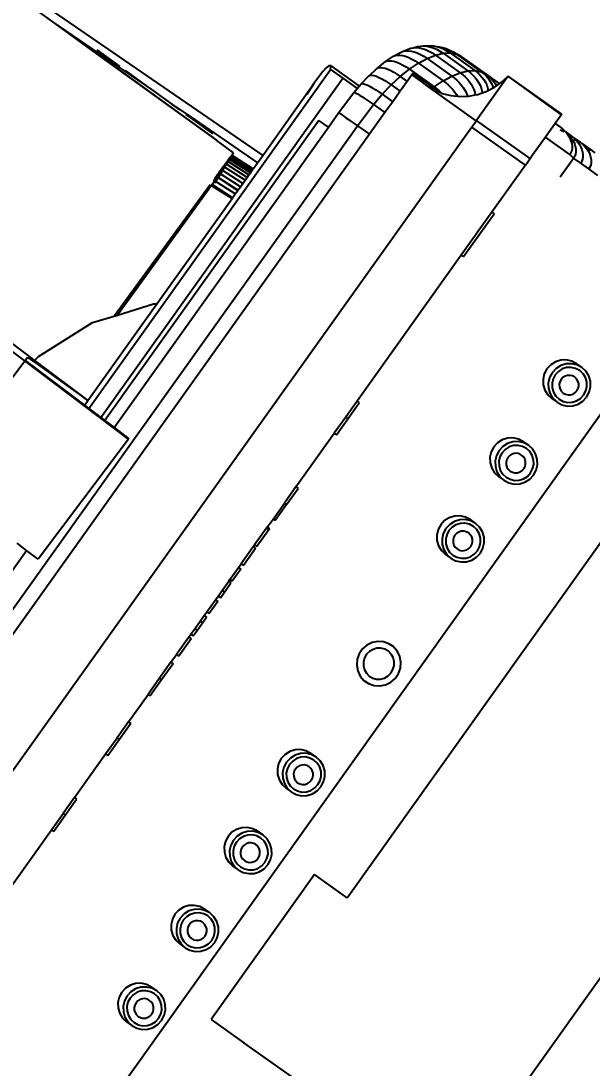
# Model space of a CAD drawing. Header units: metres. Extents: x 141303 to 146299, y 125960 to 127091.
# Drawn here: x 146021.666 to 146022.044, y 126150.407 to 126151.099 of the extents above; entities that cross this region are included whole.
import ezdxf

# ---------------------------------------------------------------- set-up
doc = ezdxf.new("R2010")
doc.units = ezdxf.units.M
doc.header["$MEASUREMENT"] = 0
for name, color, linetype in [('DIMENSION', 50, 'Continuous'), ('Edges', 7, 'Continuous'), ('FURNITURE', 6, 'Continuous')]:
    doc.layers.add(name, color=color, linetype=linetype)
doc.styles.get("Standard").update_dxf_attribs({"font": 'arial.ttf'})
doc.dimstyles.get("Standard").update_dxf_attribs({"dimtxt": 0.18, "dimasz": 0.18, "dimexe": 0.18, "dimexo": 0.0625, "dimgap": 0.09, "dimtad": 0, "dimtih": 1, "dimtoh": 1, "dimdec": 4, "dimzin": 0, "dimdsep": 46, "dimtxsty": 'Standard', "dimcen": 0.09, "dimadec": 0, "dimazin": 0, "dimtfac": 1, "dimtdec": 4, "dimtofl": 0, "dimtmove": 0, "dimatfit": 3, "dimfxl": 1, "dimtolj": 1, "dimtzin": 0, "dimarcsym": 0})

# ---------------------------------------------------------------- blocks, each defined once
blk = doc.blocks.new('ultrasound machine pl')
at = {"layer": 'Edges'}
for p, q in [((170.303, 126.345), (170.212, 112.258)), ((170.303, 126.345), (170.721, 102.815)), ((170.212, 112.258), (170.2, 110.365)), ((170.212, 112.258), (170.304, 107.706)), ((170.2, 110.365), (170.162, 104.565)), ((170.178, 104.565), (170.215, 110.365)), ((170.2, 110.365), (170.215, 110.365)), ((170.321, 110.273), (170.314, 109.188)), ((170.312, 108.945), (170.306, 107.966)), ((170.304, 107.706), (170.298, 106.755)), ((159.386, 106.527), (159.355, 105.345)), ((170.296, 106.383), (170.298, 106.755)), ((170.298, 106.755), (170.329, 105.688)), ((159.123, 105.643), (159.141, 106.403)), ((153.425, 105.794), (159.123, 105.643)), ((170.286, 104.827), (170.294, 106.077)), ((158.992, 100.707), (159.123, 105.643)), ((159.146, 105.643), (159.071, 102.815)), ((159.123, 105.643), (159.146, 105.643)), ((159.146, 105.643), (159.288, 105.643)), ((159.288, 105.643), (159.294, 105.594)), ((159.355, 105.345), (159.288, 102.815)), ((159.294, 105.594), (159.299, 105.499)), ((159.299, 105.499), (159.302, 105.361)), ((159.302, 105.361), (159.304, 105.179)), ((159.355, 105.345), (159.566, 105.317)), ((159.566, 105.317), (161.801, 104.391)), ((170.329, 105.688), (170.38, 102.815)), ((159.304, 105.179), (159.304, 104.954)), ((159.304, 104.954), (159.304, 104.687)), ((159.304, 104.687), (159.302, 104.379)), ((170.157, 103.779), (170.162, 104.565)), ((170.162, 104.565), (170.178, 104.565)), ((159.302, 104.379), (159.299, 104.033)), ((161.801, 104.391), (162.582, 103.792)), ((159.299, 104.033), (159.294, 103.648)), ((168.652, 103.801), (162.496, 103.858)), ((162.582, 103.792), (163.721, 102.918)), ((168.655, 103.736), (162.582, 103.792)), ((168.705, 103.735), (168.655, 103.736)), ((168.655, 103.736), (168.656, 103.72)), ((168.705, 103.735), (168.704, 103.756)), ((168.767, 103.735), (168.705, 103.735)), ((168.705, 103.72), (168.705, 103.735)), ((168.874, 103.767), (168.767, 103.735)), ((168.874, 103.767), (168.877, 103.768)), ((168.915, 103.78), (168.877, 103.768)), ((168.877, 103.768), (169.048, 103.779)), ((168.921, 102.815), (168.877, 103.768)), ((168.915, 103.78), (168.917, 103.781)), ((168.947, 103.79), (168.917, 103.781)), ((168.917, 103.781), (169.048, 103.779)), ((169.071, 103.789), (168.947, 103.79)), ((169.048, 103.779), (169.071, 103.789)), ((169.048, 103.779), (169.124, 103.788)), ((169.051, 103.714), (169.048, 103.779)), ((169.124, 103.788), (169.071, 103.789)), ((169.124, 103.788), (169.213, 103.787)), ((169.162, 103.713), (169.192, 103.725)), ((169.162, 103.713), (169.327, 103.724)), ((169.257, 102.815), (169.213, 103.787)), ((169.369, 103.786), (169.213, 103.787)), ((169.327, 103.724), (169.483, 103.734)), ((169.414, 102.815), (169.369, 103.786)), ((169.515, 103.785), (169.369, 103.786)), ((169.483, 103.734), (169.628, 103.744)), ((169.559, 102.815), (169.515, 103.785)), ((169.515, 103.785), (169.647, 103.783)), ((169.628, 103.744), (169.759, 103.752)), ((169.691, 102.815), (169.647, 103.783)), ((169.647, 103.783), (169.762, 103.782)), ((169.759, 103.752), (169.875, 103.76)), ((169.807, 102.815), (169.762, 103.782)), ((169.86, 103.781), (169.762, 103.782)), ((169.905, 102.815), (169.86, 103.781)), ((169.939, 103.781), (169.86, 103.781)), ((169.875, 103.76), (169.972, 103.766)), ((169.984, 102.815), (169.939, 103.781)), ((169.939, 103.781), (169.997, 103.78)), ((169.972, 103.766), (170.051, 103.772)), ((170.041, 102.815), (169.997, 103.78)), ((170.032, 103.78), (169.997, 103.78)), ((170.047, 103.78), (170.032, 103.78)), ((170.077, 102.815), (170.032, 103.78)), ((170.047, 103.78), (170.091, 102.815)), ((170.047, 103.78), (170.157, 103.779)), ((170.051, 103.772), (170.108, 103.775)), ((170.108, 103.775), (170.143, 103.779)), ((159.294, 103.648), (159.289, 103.228)), ((168.656, 103.72), (168.705, 103.72)), ((168.656, 103.72), (168.656, 103.717)), ((168.656, 103.717), (168.705, 103.716)), ((168.656, 103.717), (168.713, 102.815)), ((168.705, 103.716), (168.705, 103.72)), ((168.747, 102.815), (168.705, 103.716)), ((168.818, 103.69), (168.991, 103.702)), ((168.991, 103.702), (169.162, 103.713)), ((169.051, 103.714), (169.059, 103.714)), ((169.092, 102.815), (169.051, 103.714)), ((169.051, 103.714), (169.082, 102.815)), ((169.059, 103.714), (169.162, 103.713)), ((159.289, 103.228), (159.283, 102.815)), ((159.065, 102.611), (159.05, 102.047)), ((159.071, 102.815), (159.065, 102.611)), ((159.065, 102.611), (174.863, 102.611)), ((159.071, 102.815), (159.283, 102.815)), ((159.283, 102.815), (159.282, 102.802)), ((159.283, 102.815), (159.288, 102.815)), ((159.288, 102.815), (159.288, 102.802)), ((159.288, 102.815), (163.8, 102.815)), ((163.721, 102.918), (163.8, 102.815)), ((163.8, 102.815), (163.81, 102.802)), ((163.8, 102.815), (168.713, 102.815)), ((168.713, 102.815), (168.714, 102.802)), ((168.713, 102.815), (168.747, 102.815)), ((168.748, 102.802), (168.747, 102.815)), ((168.747, 102.815), (168.921, 102.815)), ((168.922, 102.802), (168.921, 102.815)), ((168.921, 102.815), (169.082, 102.815)), ((169.082, 102.815), (169.082, 102.802)), ((169.082, 102.815), (169.092, 102.815)), ((169.093, 102.802), (169.092, 102.815)), ((169.092, 102.815), (169.257, 102.815)), ((169.258, 102.802), (169.257, 102.815)), ((169.257, 102.815), (169.414, 102.815)), ((169.415, 102.802), (169.414, 102.815)), ((169.414, 102.815), (169.559, 102.815)), ((169.56, 102.802), (169.559, 102.815)), ((169.559, 102.815), (169.691, 102.815)), ((169.692, 102.802), (169.691, 102.815)), ((169.691, 102.815), (169.807, 102.815)), ((169.808, 102.802), (169.807, 102.815)), ((169.807, 102.815), (169.905, 102.815)), ((169.906, 102.802), (169.905, 102.815)), ((169.905, 102.815), (169.984, 102.815)), ((169.984, 102.802), (169.984, 102.815)), ((169.984, 102.815), (170.041, 102.815)), ((170.042, 102.802), (170.041, 102.815)), ((170.041, 102.815), (170.077, 102.815)), ((170.077, 102.802), (170.077, 102.815)), ((170.077, 102.815), (170.091, 102.815)), ((170.091, 102.815), (170.091, 102.802)), ((170.091, 102.815), (170.38, 102.815)), ((170.38, 102.815), (170.38, 102.802)), ((170.38, 102.815), (170.721, 102.815)), ((170.722, 102.802), (170.721, 102.815)), ((170.721, 102.815), (174.064, 102.815)), ((173.695, 102.807), (173.57, 102.802)), ((174.064, 102.815), (173.695, 102.807)), ((174.379, 102.814), (174.064, 102.815)), ((174.634, 102.802), (174.379, 102.814)), ((174.823, 102.781), (174.634, 102.802)), ((174.942, 102.75), (174.823, 102.781)), ((174.863, 102.611), (174.962, 102.664)), ((174.863, 102.611), (174.863, 102.047)), ((174.989, 102.711), (174.942, 102.75)), ((174.962, 102.664), (174.989, 102.711)), ((174.989, 102.711), (174.989, 101.363)), ((153.309, 101.411), (153.321, 101.858)), ((159.045, 101.858), (159.034, 101.411)), ((159.05, 102.047), (159.045, 101.858)), ((173.034, 101.858), (159.045, 101.858)), ((159.05, 102.047), (174.863, 102.047)), ((173.034, 101.411), (173.034, 101.858)), ((174.863, 102.047), (174.863, 101.374)), ((141.221, 101.411), (153.309, 101.411)), ((153.295, 100.858), (153.309, 101.411)), ((159.034, 101.411), (159.015, 100.707)), ((159.034, 101.411), (173.034, 101.411)), ((173.034, 101.404), (173.034, 101.411)), ((173.034, 101.411), (173.706, 101.411)), ((173.705, 101.404), (173.706, 101.411)), ((173.706, 101.411), (173.708, 101.404)), ((173.706, 101.411), (174.662, 101.391)), ((173.708, 101.404), (173.711, 101.376)), ((173.711, 101.376), (173.713, 101.329)), ((174.662, 101.391), (174.674, 101.384)), ((174.662, 101.391), (174.863, 101.374)), ((174.674, 101.384), (174.685, 101.356)), ((174.685, 101.356), (174.695, 101.308)), ((174.863, 101.374), (174.989, 101.363)), ((174.989, 101.363), (175.092, 101.354)), ((175.092, 101.354), (175.117, 101.346)), ((175.092, 101.354), (175.506, 101.293)), ((175.117, 101.346), (175.14, 101.317)), ((173.713, 101.329), (173.714, 101.262)), ((173.714, 101.262), (173.716, 101.178)), ((173.716, 101.178), (173.717, 101.077)), ((173.717, 101.077), (173.718, 100.961)), ((173.718, 100.961), (173.719, 100.832)), ((174.695, 101.308), (174.704, 101.242)), ((174.704, 101.242), (174.712, 101.157)), ((174.712, 101.157), (174.719, 101.056)), ((174.719, 101.056), (174.725, 100.94)), ((175.14, 101.317), (175.162, 101.268)), ((175.162, 101.268), (175.182, 101.201)), ((175.182, 101.201), (175.199, 101.115)), ((175.199, 101.115), (175.214, 101.013)), ((175.214, 101.013), (175.226, 100.897)), ((175.506, 101.293), (175.543, 101.283)), ((175.543, 101.283), (175.578, 101.253)), ((175.543, 101.283), (175.893, 101.209)), ((175.578, 101.253), (175.611, 101.203)), ((175.611, 101.203), (175.64, 101.134)), ((175.64, 101.134), (175.666, 101.047)), ((175.666, 101.047), (175.687, 100.944)), ((175.687, 100.944), (175.704, 100.827)), ((175.893, 101.209), (175.899, 101.21)), ((175.899, 101.21), (175.947, 101.197)), ((175.947, 101.197), (175.993, 101.165)), ((175.947, 101.197), (176.322, 101.089)), ((175.993, 101.165), (176.035, 101.112)), ((176.035, 101.112), (176.073, 101.041)), ((176.073, 101.041), (176.107, 100.953)), ((176.107, 100.953), (176.135, 100.849)), ((176.322, 101.089), (176.377, 101.054)), ((176.322, 101.089), (176.661, 100.961)), ((176.377, 101.054), (176.429, 100.999)), ((176.429, 100.999), (176.475, 100.926)), ((176.661, 100.961), (176.725, 100.922)), ((176.661, 100.961), (176.958, 100.815)), ((138.876, 100.545), (173.72, 100.545)), ((158.992, 100.707), (153.295, 100.858)), ((158.992, 100.707), (159.015, 100.707)), ((173.719, 100.832), (173.72, 100.693)), ((173.72, 100.693), (173.72, 100.545)), ((173.72, 100.545), (173.72, 99.986)), ((173.72, 100.545), (174.732, 100.524)), ((174.725, 100.94), (174.729, 100.811)), ((174.729, 100.811), (174.731, 100.672)), ((174.731, 100.672), (174.732, 100.524)), ((175.226, 100.897), (175.234, 100.768)), ((175.234, 100.768), (175.239, 100.628)), ((175.239, 100.628), (175.241, 100.48)), ((175.704, 100.827), (175.717, 100.697)), ((175.717, 100.697), (175.724, 100.557)), ((175.724, 100.557), (175.727, 100.409)), ((176.135, 100.849), (176.158, 100.73)), ((176.158, 100.73), (176.174, 100.6)), ((176.174, 100.6), (176.184, 100.459)), ((176.475, 100.926), (176.516, 100.835)), ((176.516, 100.835), (176.551, 100.729)), ((176.551, 100.729), (176.578, 100.609)), ((176.578, 100.609), (176.598, 100.478)), ((176.725, 100.922), (176.785, 100.864)), ((176.785, 100.864), (176.839, 100.788)), ((176.839, 100.788), (176.886, 100.695)), ((176.886, 100.695), (176.926, 100.587)), ((176.926, 100.587), (176.958, 100.465)), ((176.958, 100.815), (177.03, 100.772)), ((177.03, 100.772), (177.097, 100.711)), ((177.03, 100.772), (177.287, 100.606)), ((177.097, 100.711), (177.158, 100.631)), ((177.158, 100.631), (177.211, 100.535)), ((177.287, 100.606), (177.36, 100.541)), ((174.732, 100.524), (174.732, 99.986)), ((174.732, 100.524), (175.241, 100.48)), ((175.241, 100.48), (175.241, 99.986)), ((175.241, 100.48), (175.727, 100.409)), ((175.727, 100.409), (175.727, 99.986)), ((175.727, 100.409), (176.187, 100.311)), ((176.184, 100.459), (176.187, 100.311)), ((176.187, 100.311), (176.187, 99.986)), ((176.187, 100.311), (176.614, 100.188)), ((176.598, 100.478), (176.61, 100.336)), ((176.61, 100.336), (176.614, 100.188)), ((176.614, 100.188), (176.614, 99.035)), ((176.614, 100.188), (177, 100.042)), ((176.958, 100.465), (176.981, 100.332)), ((176.981, 100.332), (176.995, 100.191)), ((176.995, 100.191), (177, 100.042)), ((177.211, 100.535), (177.256, 100.425)), ((177.256, 100.425), (177.291, 100.301)), ((177.291, 100.301), (177.317, 100.167)), ((177.317, 100.167), (177.333, 100.024)), ((177.36, 100.541), (177.426, 100.458)), ((177.36, 100.541), (177.491, 100.427)), ((177.426, 100.458), (177.484, 100.359)), ((177.484, 100.359), (177.533, 100.246)), ((177.491, 100.427), (177.57, 100.357)), ((177.533, 100.246), (177.572, 100.12)), ((177.57, 100.357), (177.64, 100.271)), ((177.64, 100.271), (177.702, 100.168)), ((177.64, 100.271), (177.796, 100.073)), ((177.702, 100.168), (177.754, 100.052)), ((173.72, 99.986), (138.876, 99.986)), ((174.732, 99.986), (173.72, 99.986)), ((175.241, 99.986), (174.732, 99.986)), ((175.727, 99.986), (175.241, 99.986)), ((176.187, 99.986), (175.727, 99.986)), ((176.485, 99.986), (176.187, 99.986)), ((176.575, 99.986), (176.485, 99.986)), ((176.485, 99.986), (176.485, 99.311)), ((176.575, 99.986), (176.505, 99.652)), ((176.575, 99.986), (176.575, 99.046)), ((177, 100.042), (177, 98.889)), ((177, 100.042), (177.338, 99.876)), ((177.333, 100.024), (177.338, 99.876)), ((177.338, 99.876), (177.338, 98.723)), ((177.338, 99.876), (177.624, 99.691)), ((177.572, 100.12), (177.601, 99.984)), ((177.601, 99.984), (177.618, 99.841)), ((177.618, 99.841), (177.624, 99.691)), ((177.754, 100.052), (177.796, 99.924)), ((177.796, 100.073), (177.86, 99.967)), ((177.796, 99.924), (177.826, 99.787)), ((177.826, 99.787), (177.844, 99.642)), ((177.86, 99.967), (177.915, 99.848)), ((177.915, 99.848), (177.958, 99.718)), ((177.915, 99.848), (177.955, 99.761)), ((177.955, 99.761), (177.956, 99.759)), ((177.956, 99.759), (178.012, 99.637)), ((176.505, 99.652), (176.485, 99.311)), ((177.624, 99.691), (177.624, 98.538)), ((177.624, 99.691), (177.851, 99.493)), ((177.844, 99.642), (177.851, 99.493)), ((177.851, 99.493), (177.851, 98.34)), ((177.851, 99.493), (178.016, 99.283)), ((177.958, 99.718), (177.99, 99.579)), ((177.99, 99.579), (178.009, 99.433)), ((178.009, 99.433), (178.016, 99.283)), ((178.012, 99.637), (178.057, 99.504)), ((178.057, 99.504), (178.089, 99.363)), ((178.089, 99.363), (178.109, 99.216)), ((176.485, 99.311), (176.513, 98.971)), ((176.485, 96.986), (176.485, 99.311)), ((176.513, 98.971), (176.575, 98.705)), ((176.575, 99.046), (176.614, 99.035)), ((176.575, 98.705), (176.575, 99.046)), ((176.614, 99.035), (176.61, 98.911)), ((176.614, 99.035), (177, 98.889)), ((178.016, 99.283), (178.016, 98.13)), ((178.016, 99.283), (178.116, 99.066)), ((178.109, 99.216), (178.116, 99.066)), ((178.109, 99.216), (178.123, 99.145)), ((178.116, 99.066), (178.116, 97.913)), ((178.116, 99.066), (178.149, 98.847)), ((178.123, 99.145), (178.142, 98.998)), ((178.142, 98.998), (178.149, 98.847)), ((176.575, 98.705), (176.583, 98.668)), ((176.599, 98.786), (176.583, 98.668)), ((176.583, 98.668), (176.59, 98.639)), ((176.59, 98.639), (176.714, 98.321)), ((176.61, 98.911), (176.599, 98.786)), ((176.983, 98.64), (176.963, 98.517)), ((176.995, 98.765), (176.983, 98.64)), ((177, 98.889), (176.995, 98.765)), ((177, 98.889), (177.338, 98.723)), ((177.333, 98.599), (177.319, 98.475)), ((177.338, 98.723), (177.333, 98.599)), ((177.338, 98.723), (177.624, 98.538)), ((178.149, 98.847), (178.149, 97.694)), ((176.714, 98.321), (176.835, 98.107)), ((176.865, 98.174), (176.835, 98.107)), ((176.904, 98.282), (176.865, 98.174)), ((176.937, 98.397), (176.904, 98.282)), ((176.963, 98.517), (176.937, 98.397)), ((177.268, 98.234), (177.231, 98.121)), ((177.297, 98.353), (177.268, 98.234)), ((177.319, 98.475), (177.297, 98.353)), ((177.579, 98.171), (177.546, 98.054)), ((177.603, 98.292), (177.579, 98.171)), ((177.618, 98.415), (177.603, 98.292)), ((177.624, 98.538), (177.618, 98.415)), ((177.624, 98.538), (177.851, 98.34)), ((177.844, 98.217), (177.828, 98.095)), ((177.851, 98.34), (177.844, 98.217)), ((177.851, 98.34), (178.016, 98.13)), ((176.835, 98.107), (176.882, 98.024)), ((176.882, 98.024), (177.056, 97.801)), ((177.083, 97.834), (177.056, 97.801)), ((177.056, 97.801), (177.092, 97.755)), ((177.138, 97.919), (177.083, 97.834)), ((177.187, 98.015), (177.138, 97.919)), ((177.231, 98.121), (177.187, 98.015)), ((177.458, 97.84), (177.404, 97.747)), ((177.506, 97.943), (177.458, 97.84)), ((177.546, 98.054), (177.506, 97.943)), ((177.768, 97.86), (177.725, 97.751)), ((177.803, 97.975), (177.768, 97.86)), ((177.828, 98.095), (177.803, 97.975)), ((177.966, 97.768), (177.929, 97.655)), ((177.992, 97.886), (177.966, 97.768)), ((178.009, 98.008), (177.992, 97.886)), ((178.016, 98.13), (178.009, 98.008)), ((178.016, 98.13), (178.116, 97.913)), ((178.109, 97.791), (178.092, 97.67)), ((178.116, 97.913), (178.109, 97.791)), ((178.116, 97.913), (178.149, 97.694)), ((177.092, 97.755), (177.268, 97.585)), ((177.281, 97.596), (177.268, 97.585)), ((177.268, 97.585), (177.337, 97.518)), ((177.345, 97.665), (177.281, 97.596)), ((177.337, 97.518), (177.485, 97.417)), ((177.404, 97.747), (177.345, 97.665)), ((177.485, 97.417), (177.481, 97.415)), ((177.553, 97.483), (177.485, 97.417)), ((177.485, 97.417), (177.615, 97.319)), ((177.617, 97.561), (177.553, 97.483)), ((177.674, 97.651), (177.617, 97.561)), ((177.725, 97.751), (177.674, 97.651)), ((177.771, 97.365), (177.705, 97.29)), ((177.831, 97.452), (177.771, 97.365)), ((177.885, 97.549), (177.831, 97.452)), ((177.929, 97.655), (177.885, 97.549)), ((178.027, 97.443), (177.981, 97.339)), ((178.064, 97.554), (178.027, 97.443)), ((178.092, 97.67), (178.064, 97.554)), ((178.125, 97.453), (178.097, 97.337)), ((178.142, 97.572), (178.125, 97.453)), ((178.149, 97.694), (178.142, 97.572)), ((178.149, 97.694), (178.149, 97.082)), ((176.198, 96.986), (137.854, 96.986)), ((176.198, 94.486), (176.198, 96.986)), ((176.198, 96.986), (176.485, 96.986)), ((178.554, 96.986), (176.485, 96.986)), ((176.508, 94.486), (176.508, 96.986)), ((177.615, 97.319), (177.692, 97.279)), ((177.705, 97.29), (177.692, 97.279)), ((177.692, 97.279), (177.88, 97.182)), ((177.927, 97.245), (177.88, 97.182)), ((177.88, 97.182), (177.917, 97.162)), ((177.917, 97.162), (178.014, 97.128)), ((177.981, 97.339), (177.927, 97.245)), ((178.06, 97.228), (178.014, 97.128)), ((178.014, 97.128), (178.149, 97.082)), ((178.097, 97.337), (178.06, 97.228)), ((178.149, 97.082), (178.24, 97.05)), ((178.24, 97.05), (178.554, 96.986)), ((178.575, 96.986), (178.533, 96.936)), ((178.554, 96.986), (178.575, 96.986)), ((178.554, 95.17), (178.575, 96.986)), ((178.575, 96.986), (178.554, 96.97)), ((178.554, 94.486), (178.575, 96.986)), ((178.575, 94.486), (178.575, 96.986)), ((139.02, 94.486), (145.229, 94.486)), ((145.229, 94.486), (145.229, 94.386)), ((145.229, 94.486), (145.979, 94.486)), ((145.229, 94.386), (145.979, 94.386)), ((145.979, 94.486), (145.979, 94.386)), ((146.729, 94.486), (145.979, 94.486)), ((145.979, 94.386), (146.729, 94.386)), ((146.729, 94.486), (146.729, 94.386)), ((146.729, 94.486), (148.761, 94.486)), ((148.761, 94.486), (148.761, 94.386)), ((148.761, 94.486), (149.511, 94.486)), ((148.761, 94.386), (149.511, 94.386)), ((149.511, 94.486), (149.511, 94.386)), ((150.261, 94.486), (149.511, 94.486)), ((149.511, 94.386), (150.261, 94.386)), ((150.261, 94.486), (150.261, 94.386)), ((150.261, 94.486), (151.535, 94.486)), ((151.535, 94.486), (151.535, 94.386)), ((152.285, 94.486), (151.535, 94.486)), ((152.285, 94.386), (151.535, 94.386)), ((152.285, 94.486), (152.285, 94.386)), ((153.035, 94.486), (152.285, 94.486)), ((153.035, 94.386), (152.285, 94.386)), ((153.035, 94.486), (153.035, 94.386)), ((153.035, 94.486), (153.4, 94.486)), ((153.4, 94.486), (153.4, 94.378)), ((154.198, 94.486), (153.4, 94.486)), ((154.198, 94.378), (153.4, 94.378)), ((154.198, 94.486), (154.198, 94.378)), ((154.198, 94.486), (154.337, 94.486)), ((154.337, 94.486), (154.597, 94.486)), ((154.337, 94.486), (154.337, 94.378)), ((154.337, 94.378), (154.597, 94.378)), ((154.597, 94.486), (154.951, 94.486)), ((154.597, 94.486), (154.597, 94.378)), ((154.597, 94.378), (154.951, 94.378)), ((154.951, 94.486), (155.211, 94.486)), ((154.951, 94.486), (154.951, 94.378)), ((154.951, 94.378), (155.211, 94.378)), ((155.211, 94.486), (155.384, 94.486)), ((155.211, 94.486), (155.211, 94.378)), ((155.384, 94.486), (155.942, 94.486)), ((155.384, 94.486), (155.384, 94.378)), ((155.942, 94.378), (155.384, 94.378)), ((155.942, 94.486), (156.115, 94.486)), ((155.942, 94.486), (155.942, 94.378)), ((156.115, 94.486), (156.375, 94.486)), ((156.115, 94.486), (156.115, 94.378)), ((156.115, 94.378), (156.375, 94.378)), ((156.375, 94.486), (156.806, 94.486)), ((156.375, 94.486), (156.375, 94.378)), ((156.375, 94.378), (156.806, 94.378)), ((156.806, 94.486), (156.888, 94.486)), ((156.806, 94.486), (156.806, 94.378)), ((156.888, 94.486), (157.446, 94.486)), ((156.888, 94.486), (156.888, 94.378)), ((157.446, 94.378), (156.888, 94.378)), ((157.446, 94.486), (157.619, 94.486)), ((157.446, 94.486), (157.446, 94.378)), ((157.619, 94.486), (157.619, 94.378)), ((158.416, 94.486), (157.619, 94.486)), ((158.416, 94.378), (157.619, 94.378)), ((158.416, 94.486), (158.416, 94.378)), ((158.416, 94.486), (158.499, 94.486)), ((158.499, 94.486), (158.499, 94.378)), ((158.499, 94.486), (158.505, 94.486)), ((158.505, 94.378), (158.499, 94.378)), ((158.505, 94.486), (158.505, 94.378)), ((159.284, 94.486), (158.505, 94.486)), ((159.284, 94.378), (158.505, 94.378)), ((159.284, 94.486), (159.284, 94.378)), ((159.325, 94.486), (159.284, 94.486)), ((159.325, 94.378), (159.284, 94.378)), ((159.325, 94.486), (159.325, 94.378)), ((159.325, 94.486), (159.704, 94.486)), ((159.704, 94.486), (159.704, 94.386)), ((159.704, 94.486), (160.454, 94.486)), ((160.454, 94.386), (159.704, 94.386)), ((160.454, 94.486), (160.454, 94.386)), ((161.204, 94.486), (160.454, 94.486)), ((160.454, 94.386), (161.204, 94.386)), ((161.204, 94.486), (161.204, 94.386)), ((161.204, 94.486), (163.704, 94.486)), ((163.704, 94.486), (163.704, 94.386)), ((164.454, 94.486), (163.704, 94.486)), ((163.704, 94.386), (164.454, 94.386)), ((164.454, 94.486), (164.454, 94.386)), ((165.204, 94.486), (164.454, 94.486)), ((164.454, 94.386), (165.204, 94.386)), ((165.204, 94.486), (165.204, 94.386)), ((172.013, 94.486), (165.204, 94.486)), ((172.013, 94.486), (172.013, 94.386)), ((174.013, 94.486), (172.013, 94.486)), ((172.013, 94.386), (174.013, 94.386)), ((174.013, 94.486), (174.013, 94.386)), ((176.198, 94.486), (174.013, 94.486)), ((176.198, 94.486), (176.61, 94.486)), ((177.513, 94.486), (176.61, 94.486)), ((178.149, 94.486), (177.513, 94.486)), ((177.513, 93.351), (177.513, 94.486)), ((178.06, 94.193), (178.089, 94.082)), ((178.149, 94.27), (178.142, 94.225)), ((178.142, 94.225), (178.142, 94.148)), ((178.149, 94.486), (178.149, 94.27)), ((178.575, 94.486), (178.149, 94.486)), ((178.06, 93.806), (178.014, 93.706)), ((178.097, 93.914), (178.06, 93.806)), ((178.094, 93.825), (178.067, 93.711)), ((178.089, 94.082), (178.097, 94.032)), ((178.111, 93.92), (178.094, 93.825)), ((178.116, 93.972), (178.097, 93.914)), ((178.116, 93.972), (178.111, 93.92)), ((178.111, 93.92), (178.116, 93.824)), ((178.116, 93.972), (178.125, 94.029)), ((178.116, 93.972), (178.116, 93.824)), ((178.116, 93.824), (178.118, 93.715)), ((178.142, 94.148), (178.125, 94.029)), ((177.754, 93.418), (177.676, 93.38)), ((177.828, 93.47), (177.754, 93.418)), ((177.896, 93.537), (177.828, 93.47)), ((177.929, 93.415), (177.866, 93.337)), ((177.959, 93.616), (177.896, 93.537)), ((177.983, 93.505), (177.929, 93.415)), ((178.014, 93.706), (177.959, 93.616)), ((178.03, 93.604), (177.983, 93.505)), ((178.067, 93.711), (178.03, 93.604)), ((178.067, 93.565), (178.089, 93.485)), ((178.092, 93.472), (178.067, 93.372)), ((178.089, 93.485), (178.092, 93.472)), ((178.094, 93.483), (178.092, 93.472)), ((178.092, 93.472), (178.094, 93.457)), ((178.111, 93.598), (178.094, 93.483)), ((178.116, 93.686), (178.111, 93.598)), ((178.118, 93.715), (178.116, 93.686)), ((178.116, 93.686), (178.118, 93.295)), ((176.609, 93.153), (177.483, 93.153)), ((177.483, 93.153), (177.513, 93.351)), ((177.565, 93.16), (177.483, 93.153)), ((177.483, 92.822), (177.483, 93.153)), ((177.595, 93.358), (177.513, 93.351)), ((177.646, 93.182), (177.565, 93.16)), ((177.676, 93.38), (177.595, 93.358)), ((177.724, 93.219), (177.646, 93.182)), ((177.798, 93.271), (177.724, 93.219)), ((177.866, 93.337), (177.798, 93.271)), ((177.866, 93.006), (177.798, 92.942)), ((177.929, 93.083), (177.866, 93.006)), ((177.983, 93.171), (177.929, 93.083)), ((178.03, 93.268), (177.983, 93.171)), ((178.067, 93.372), (178.03, 93.268)), ((178.094, 93.074), (178.067, 92.969)), ((178.111, 93.183), (178.094, 93.074)), ((178.111, 93.333), (178.118, 93.295)), ((178.116, 93.243), (178.111, 93.183)), ((178.116, 93.256), (178.118, 93.295)), ((178.116, 93.256), (178.116, 93.243)), ((178.116, 93.243), (178.118, 92.825)), ((177.565, 92.83), (177.483, 92.822)), ((177.483, 92.445), (177.483, 92.822)), ((177.646, 92.853), (177.565, 92.83)), ((177.724, 92.89), (177.646, 92.853)), ((177.798, 92.942), (177.724, 92.89)), ((177.866, 92.62), (177.798, 92.558)), ((177.929, 92.693), (177.866, 92.62)), ((177.983, 92.776), (177.929, 92.693)), ((178.03, 92.869), (177.983, 92.776)), ((178.067, 92.969), (178.03, 92.869)), ((178.067, 92.911), (178.089, 92.836)), ((178.089, 92.836), (178.094, 92.811)), ((178.116, 92.8), (178.111, 92.72)), ((178.118, 92.825), (178.116, 92.8)), ((178.116, 92.8), (178.116, 92.613)), ((177.565, 92.452), (177.483, 92.445)), ((177.483, 92.022), (177.483, 92.445)), ((177.646, 92.474), (177.565, 92.452)), ((177.724, 92.509), (177.646, 92.474)), ((177.798, 92.558), (177.724, 92.509)), ((162.82, 89.075), (162.652, 88.947)), ((163.015, 89.155), (162.82, 89.075)), ((163.225, 89.182), (163.015, 89.155)), ((163.435, 89.155), (163.225, 89.182)), ((163.63, 89.075), (163.435, 89.155)), ((163.798, 88.947), (163.63, 89.075)), ((166.23, 89.022), (166.101, 88.856)), ((166.398, 89.15), (166.23, 89.022)), ((166.593, 89.23), (166.398, 89.15)), ((166.803, 89.257), (166.593, 89.23)), ((167.013, 89.23), (166.803, 89.257)), ((167.208, 89.15), (167.013, 89.23)), ((167.376, 89.022), (167.208, 89.15)), ((167.505, 88.856), (167.376, 89.022)), ((169.808, 89.097), (169.679, 88.931)), ((169.976, 89.224), (169.808, 89.097)), ((170.172, 89.305), (169.976, 89.224)), ((170.172, 89.059), (169.976, 88.979)), ((170.381, 89.332), (170.172, 89.305)), ((170.381, 89.086), (170.172, 89.059)), ((170.591, 89.305), (170.381, 89.332)), ((170.591, 89.059), (170.381, 89.086)), ((170.787, 89.224), (170.591, 89.305)), ((170.787, 88.979), (170.591, 89.059)), ((170.955, 89.097), (170.787, 89.224)), ((171.084, 88.931), (170.955, 89.097)), ((141.35, 88.625), (141.182, 88.498)), ((141.545, 88.706), (141.35, 88.625)), ((141.755, 88.733), (141.545, 88.706)), ((141.965, 88.706), (141.755, 88.733)), ((142.161, 88.625), (141.965, 88.706)), ((142.329, 88.498), (142.161, 88.625)), ((144.928, 88.7), (144.76, 88.573)), ((145.124, 88.78), (144.928, 88.7)), ((145.334, 88.808), (145.124, 88.78)), ((145.543, 88.78), (145.334, 88.808)), ((145.739, 88.7), (145.543, 88.78)), ((145.907, 88.573), (145.739, 88.7)), ((148.339, 88.648), (148.21, 88.482)), ((148.506, 88.775), (148.339, 88.648)), ((148.702, 88.855), (148.506, 88.775)), ((148.912, 88.883), (148.702, 88.855)), ((148.912, 88.637), (148.702, 88.61)), ((149.122, 88.855), (148.912, 88.883)), ((149.122, 88.61), (148.912, 88.637)), ((149.317, 88.775), (149.122, 88.855)), ((149.485, 88.648), (149.317, 88.775)), ((149.614, 88.482), (149.485, 88.648)), ((151.917, 88.723), (151.788, 88.557)), ((152.085, 88.85), (151.917, 88.723)), ((152.28, 88.93), (152.085, 88.85)), ((152.28, 88.684), (152.085, 88.604)), ((152.49, 88.958), (152.28, 88.93)), ((152.49, 88.712), (152.28, 88.684)), ((152.7, 88.93), (152.49, 88.958)), ((152.7, 88.684), (152.49, 88.712)), ((152.895, 88.85), (152.7, 88.93)), ((152.895, 88.604), (152.7, 88.684)), ((153.063, 88.723), (152.895, 88.85)), ((153.192, 88.557), (153.063, 88.723)), ((157.036, 88.684), (156.883, 88.527)), ((157.226, 88.797), (157.036, 88.684)), ((157.439, 88.857), (157.226, 88.797)), ((157.661, 88.862), (157.439, 88.857)), ((157.876, 88.81), (157.661, 88.862)), ((158.071, 88.705), (157.876, 88.81)), ((158.231, 88.554), (158.071, 88.705)), ((162.523, 88.781), (162.442, 88.588)), ((162.652, 88.947), (162.523, 88.781)), ((162.652, 88.702), (162.523, 88.535)), ((162.82, 88.829), (162.652, 88.702)), ((162.89, 88.708), (162.752, 88.603)), ((163.015, 88.909), (162.82, 88.829)), ((163.052, 88.774), (162.89, 88.708)), ((163.225, 88.936), (163.015, 88.909)), ((163.225, 88.797), (163.052, 88.774)), ((163.435, 88.909), (163.225, 88.936)), ((163.398, 88.774), (163.225, 88.797)), ((163.56, 88.708), (163.398, 88.774)), ((163.63, 88.829), (163.435, 88.909)), ((163.698, 88.603), (163.56, 88.708)), ((163.798, 88.702), (163.63, 88.829)), ((163.927, 88.781), (163.798, 88.947)), ((163.927, 88.535), (163.798, 88.702)), ((164.008, 88.588), (163.927, 88.781)), ((166.02, 88.663), (165.992, 88.455)), ((166.101, 88.856), (166.02, 88.663)), ((166.23, 88.776), (166.101, 88.61)), ((166.33, 88.678), (166.223, 88.54)), ((166.398, 88.904), (166.23, 88.776)), ((166.468, 88.783), (166.33, 88.678)), ((166.593, 88.984), (166.398, 88.904)), ((166.63, 88.849), (166.468, 88.783)), ((166.803, 89.011), (166.593, 88.984)), ((166.803, 88.871), (166.63, 88.849)), ((167.013, 88.984), (166.803, 89.011)), ((166.976, 88.849), (166.803, 88.871)), ((167.138, 88.783), (166.976, 88.849)), ((167.208, 88.904), (167.013, 88.984)), ((167.276, 88.678), (167.138, 88.783)), ((167.376, 88.776), (167.208, 88.904)), ((167.383, 88.54), (167.276, 88.678)), ((167.505, 88.61), (167.376, 88.776)), ((167.586, 88.663), (167.505, 88.856)), ((167.614, 88.455), (167.586, 88.663)), ((169.598, 88.737), (169.571, 88.53)), ((169.679, 88.931), (169.598, 88.737)), ((169.679, 88.685), (169.598, 88.492)), ((169.808, 88.851), (169.679, 88.685)), ((169.908, 88.752), (169.802, 88.615)), ((169.976, 88.979), (169.808, 88.851)), ((170.047, 88.858), (169.908, 88.752)), ((170.208, 88.924), (170.047, 88.858)), ((170.27, 88.649), (170.18, 88.612)), ((170.381, 88.946), (170.208, 88.924)), ((170.367, 88.662), (170.27, 88.649)), ((170.463, 88.649), (170.367, 88.662)), ((170.555, 88.924), (170.381, 88.946)), ((170.554, 88.612), (170.463, 88.649)), ((170.716, 88.858), (170.555, 88.924)), ((170.855, 88.752), (170.716, 88.858)), ((170.955, 88.851), (170.787, 88.979)), ((170.961, 88.615), (170.855, 88.752)), ((171.084, 88.685), (170.955, 88.851)), ((171.164, 88.737), (171.084, 88.931)), ((171.164, 88.492), (171.084, 88.685)), ((171.192, 88.53), (171.164, 88.737)), ((141.053, 88.332), (140.972, 88.138)), ((141.182, 88.498), (141.053, 88.332)), ((141.182, 88.252), (141.053, 88.086)), ((141.35, 88.38), (141.182, 88.252)), ((141.421, 88.259), (141.282, 88.153)), ((141.545, 88.46), (141.35, 88.38)), ((141.582, 88.325), (141.421, 88.259)), ((141.755, 88.487), (141.545, 88.46)), ((141.755, 88.347), (141.582, 88.325)), ((141.965, 88.46), (141.755, 88.487)), ((141.928, 88.325), (141.755, 88.347)), ((142.09, 88.259), (141.928, 88.325)), ((142.161, 88.38), (141.965, 88.46)), ((142.229, 88.153), (142.09, 88.259)), ((142.329, 88.252), (142.161, 88.38)), ((142.457, 88.332), (142.329, 88.498)), ((142.457, 88.086), (142.329, 88.252)), ((142.538, 88.138), (142.457, 88.332)), ((144.631, 88.407), (144.55, 88.213)), ((144.76, 88.573), (144.631, 88.407)), ((144.76, 88.327), (144.631, 88.161)), ((144.86, 88.228), (144.754, 88.091)), ((144.928, 88.455), (144.76, 88.327)), ((144.999, 88.333), (144.86, 88.228)), ((145.124, 88.535), (144.928, 88.455)), ((145.16, 88.4), (144.999, 88.333)), ((145.334, 88.562), (145.124, 88.535)), ((145.334, 88.422), (145.16, 88.4)), ((145.543, 88.535), (145.334, 88.562)), ((145.507, 88.4), (145.334, 88.422)), ((145.668, 88.333), (145.507, 88.4)), ((145.739, 88.455), (145.543, 88.535)), ((145.807, 88.228), (145.668, 88.333)), ((145.907, 88.327), (145.739, 88.455)), ((145.913, 88.091), (145.807, 88.228)), ((146.036, 88.407), (145.907, 88.573)), ((146.036, 88.161), (145.907, 88.327)), ((146.117, 88.213), (146.036, 88.407)), ((148.129, 88.288), (148.101, 88.081)), ((148.21, 88.482), (148.129, 88.288)), ((148.21, 88.236), (148.129, 88.042)), ((148.339, 88.402), (148.21, 88.236)), ((148.438, 88.303), (148.332, 88.166)), ((148.506, 88.529), (148.339, 88.402)), ((148.577, 88.408), (148.438, 88.303)), ((148.702, 88.61), (148.506, 88.529)), ((148.739, 88.475), (148.577, 88.408)), ((148.912, 88.497), (148.739, 88.475)), ((149.085, 88.475), (148.912, 88.497)), ((149.246, 88.408), (149.085, 88.475)), ((149.317, 88.529), (149.122, 88.61)), ((149.385, 88.303), (149.246, 88.408)), ((149.485, 88.402), (149.317, 88.529)), ((149.491, 88.166), (149.385, 88.303)), ((149.614, 88.236), (149.485, 88.402)), ((149.695, 88.288), (149.614, 88.482)), ((149.695, 88.042), (149.614, 88.236)), ((149.723, 88.081), (149.695, 88.288)), ((151.707, 88.363), (151.679, 88.155)), ((151.788, 88.557), (151.707, 88.363)), ((151.788, 88.311), (151.707, 88.117)), ((151.917, 88.477), (151.788, 88.311)), ((151.91, 88.241), (151.844, 88.081)), ((152.017, 88.378), (151.91, 88.241)), ((152.085, 88.604), (151.917, 88.477)), ((152.155, 88.483), (152.017, 88.378)), ((152.317, 88.549), (152.155, 88.483)), ((152.288, 88.238), (152.211, 88.179)), ((152.379, 88.275), (152.288, 88.238)), ((152.49, 88.572), (152.317, 88.549)), ((152.475, 88.288), (152.379, 88.275)), ((152.572, 88.275), (152.475, 88.288)), ((152.663, 88.549), (152.49, 88.572)), ((152.662, 88.238), (152.572, 88.275)), ((152.74, 88.179), (152.662, 88.238)), ((152.825, 88.483), (152.663, 88.549)), ((152.963, 88.378), (152.825, 88.483)), ((153.063, 88.477), (152.895, 88.604)), ((153.07, 88.241), (152.963, 88.378)), ((153.192, 88.311), (153.063, 88.477)), ((153.137, 88.081), (153.07, 88.241)), ((153.273, 88.363), (153.192, 88.557)), ((153.273, 88.117), (153.192, 88.311)), ((153.301, 88.155), (153.273, 88.363)), ((156.776, 88.336), (156.723, 88.125)), ((156.883, 88.527), (156.776, 88.336)), ((157.064, 88.344), (156.999, 88.206)), ((157.163, 88.461), (157.064, 88.344)), ((157.29, 88.549), (157.163, 88.461)), ((157.435, 88.602), (157.29, 88.549)), ((157.59, 88.616), (157.435, 88.602)), ((157.743, 88.591), (157.59, 88.616)), ((157.884, 88.527), (157.743, 88.591)), ((158.004, 88.43), (157.884, 88.527)), ((158.094, 88.306), (158.004, 88.43)), ((158.147, 88.163), (158.094, 88.306)), ((158.346, 88.368), (158.231, 88.554)), ((158.408, 88.159), (158.346, 88.368)), ((162.442, 88.588), (162.414, 88.38)), ((162.414, 88.38), (162.414, 88.134)), ((162.442, 88.342), (162.414, 88.134)), ((162.523, 88.535), (162.442, 88.342)), ((162.578, 88.306), (162.556, 88.134)), ((162.645, 88.466), (162.578, 88.306)), ((162.752, 88.603), (162.645, 88.466)), ((162.849, 88.238), (162.836, 88.142)), ((162.886, 88.327), (162.849, 88.238)), ((162.946, 88.404), (162.886, 88.327)), ((163.023, 88.463), (162.946, 88.404)), ((163.113, 88.5), (163.023, 88.463)), ((163.21, 88.512), (163.113, 88.5)), ((163.307, 88.5), (163.21, 88.512)), ((163.397, 88.463), (163.307, 88.5)), ((163.474, 88.404), (163.397, 88.463)), ((163.534, 88.327), (163.474, 88.404)), ((163.571, 88.238), (163.534, 88.327)), ((163.584, 88.142), (163.571, 88.238)), ((163.805, 88.466), (163.698, 88.603)), ((163.871, 88.306), (163.805, 88.466)), ((163.894, 88.134), (163.871, 88.306)), ((164.008, 88.342), (163.927, 88.535)), ((164.036, 88.38), (164.008, 88.588)), ((164.036, 88.134), (164.008, 88.342)), ((164.036, 88.38), (164.036, 88.134)), ((165.992, 88.455), (165.992, 88.209)), ((166.02, 88.417), (165.992, 88.209)), ((166.101, 88.61), (166.02, 88.417)), ((166.157, 88.381), (166.134, 88.209)), ((166.223, 88.54), (166.157, 88.381)), ((166.427, 88.313), (166.415, 88.217)), ((166.465, 88.402), (166.427, 88.313)), ((166.524, 88.479), (166.465, 88.402)), ((166.602, 88.538), (166.524, 88.479)), ((166.692, 88.574), (166.602, 88.538)), ((166.788, 88.587), (166.692, 88.574)), ((166.885, 88.574), (166.788, 88.587)), ((166.975, 88.538), (166.885, 88.574)), ((167.053, 88.479), (166.975, 88.538)), ((167.112, 88.402), (167.053, 88.479)), ((167.149, 88.313), (167.112, 88.402)), ((167.162, 88.217), (167.149, 88.313)), ((167.45, 88.381), (167.383, 88.54)), ((167.472, 88.209), (167.45, 88.381)), ((167.586, 88.417), (167.505, 88.61)), ((167.614, 88.209), (167.586, 88.417)), ((167.614, 88.455), (167.614, 88.209)), ((169.571, 88.53), (169.571, 88.284)), ((169.598, 88.492), (169.571, 88.284)), ((169.571, 88.284), (169.598, 88.077)), ((169.735, 88.456), (169.712, 88.284)), ((169.712, 88.284), (169.735, 88.113)), ((169.802, 88.615), (169.735, 88.456)), ((170.006, 88.388), (169.993, 88.292)), ((169.993, 88.292), (170.006, 88.197)), ((170.043, 88.477), (170.006, 88.388)), ((170.102, 88.554), (170.043, 88.477)), ((170.18, 88.612), (170.102, 88.554)), ((170.631, 88.554), (170.554, 88.612)), ((170.69, 88.477), (170.631, 88.554)), ((170.728, 88.388), (170.69, 88.477)), ((170.74, 88.292), (170.728, 88.388)), ((170.728, 88.197), (170.74, 88.292)), ((171.028, 88.456), (170.961, 88.615)), ((171.051, 88.284), (171.028, 88.456)), ((171.028, 88.113), (171.051, 88.284)), ((171.192, 88.284), (171.164, 88.492)), ((171.164, 88.077), (171.192, 88.284)), ((171.192, 88.53), (171.192, 88.284)), ((140.972, 88.138), (140.945, 87.931)), ((140.945, 87.931), (140.945, 87.685)), ((140.972, 87.893), (140.945, 87.685)), ((141.053, 88.086), (140.972, 87.893)), ((141.109, 87.857), (141.086, 87.685)), ((141.176, 88.016), (141.109, 87.857)), ((141.282, 88.153), (141.176, 88.016)), ((141.417, 87.878), (141.38, 87.789)), ((141.476, 87.955), (141.417, 87.878)), ((141.554, 88.013), (141.476, 87.955)), ((141.644, 88.05), (141.554, 88.013)), ((141.741, 88.063), (141.644, 88.05)), ((141.837, 88.05), (141.741, 88.063)), ((141.927, 88.013), (141.837, 88.05)), ((142.005, 87.955), (141.927, 88.013)), ((142.064, 87.878), (142.005, 87.955)), ((142.102, 87.789), (142.064, 87.878)), ((142.335, 88.016), (142.229, 88.153)), ((142.402, 87.857), (142.335, 88.016)), ((142.425, 87.685), (142.402, 87.857)), ((142.538, 87.893), (142.457, 88.086)), ((142.566, 87.931), (142.538, 88.138)), ((142.566, 87.685), (142.538, 87.893)), ((142.566, 87.931), (142.566, 87.685)), ((144.55, 88.213), (144.523, 88.006)), ((144.523, 88.006), (144.523, 87.76)), ((144.55, 87.968), (144.523, 87.76)), ((144.631, 88.161), (144.55, 87.968)), ((144.687, 87.931), (144.664, 87.76)), ((144.754, 88.091), (144.687, 87.931)), ((144.958, 87.864), (144.945, 87.768)), ((144.995, 87.953), (144.958, 87.864)), ((145.055, 88.03), (144.995, 87.953)), ((145.132, 88.088), (145.055, 88.03)), ((145.222, 88.125), (145.132, 88.088)), ((145.319, 88.138), (145.222, 88.125)), ((145.416, 88.125), (145.319, 88.138)), ((145.506, 88.088), (145.416, 88.125)), ((145.583, 88.03), (145.506, 88.088)), ((145.643, 87.953), (145.583, 88.03)), ((145.68, 87.864), (145.643, 87.953)), ((145.693, 87.768), (145.68, 87.864)), ((145.98, 87.931), (145.913, 88.091)), ((146.003, 87.76), (145.98, 87.931)), ((146.117, 87.968), (146.036, 88.161)), ((146.144, 88.006), (146.117, 88.213)), ((146.144, 87.76), (146.117, 87.968)), ((146.144, 88.006), (146.144, 87.76)), ((148.101, 88.081), (148.101, 87.835)), ((148.129, 88.042), (148.101, 87.835)), ((148.101, 87.835), (148.129, 87.627)), ((148.265, 88.006), (148.242, 87.835)), ((148.242, 87.835), (148.265, 87.664)), ((148.332, 88.166), (148.265, 88.006)), ((148.536, 87.939), (148.523, 87.843)), ((148.523, 87.843), (148.536, 87.747)), ((148.573, 88.028), (148.536, 87.939)), ((148.633, 88.104), (148.573, 88.028)), ((148.71, 88.163), (148.633, 88.104)), ((148.8, 88.2), (148.71, 88.163)), ((148.897, 88.213), (148.8, 88.2)), ((148.994, 88.2), (148.897, 88.213)), ((149.084, 88.163), (148.994, 88.2)), ((149.161, 88.104), (149.084, 88.163)), ((149.221, 88.028), (149.161, 88.104)), ((149.258, 87.939), (149.221, 88.028)), ((149.271, 87.843), (149.258, 87.939)), ((149.258, 87.747), (149.271, 87.843)), ((149.558, 88.006), (149.491, 88.166)), ((149.581, 87.835), (149.558, 88.006)), ((149.558, 87.664), (149.581, 87.835)), ((149.723, 87.835), (149.695, 88.042)), ((149.695, 87.627), (149.723, 87.835)), ((149.723, 88.081), (149.723, 87.835)), ((151.679, 88.155), (151.679, 87.91)), ((151.707, 88.117), (151.679, 87.91)), ((151.679, 87.91), (151.707, 87.702)), ((151.844, 88.081), (151.821, 87.91)), ((151.821, 87.91), (151.844, 87.738)), ((152.114, 88.014), (152.102, 87.918)), ((152.102, 87.918), (152.114, 87.822)), ((152.152, 88.103), (152.114, 88.014)), ((152.211, 88.179), (152.152, 88.103)), ((152.799, 88.103), (152.74, 88.179)), ((152.836, 88.014), (152.799, 88.103)), ((152.849, 87.918), (152.836, 88.014)), ((152.836, 87.822), (152.849, 87.918)), ((153.159, 87.91), (153.137, 88.081)), ((153.137, 87.738), (153.159, 87.91)), ((153.301, 87.91), (153.273, 88.117)), ((153.273, 87.702), (153.301, 87.91)), ((153.301, 88.155), (153.301, 87.91)), ((156.723, 88.163), (156.723, 88.125)), ((156.723, 88.125), (156.727, 87.908)), ((156.727, 87.908), (156.789, 87.699)), ((156.999, 88.206), (156.973, 88.056)), ((156.973, 88.056), (156.987, 87.904)), ((156.987, 87.904), (157.041, 87.761)), ((158.071, 87.723), (158.136, 87.861)), ((158.136, 87.861), (158.162, 88.011)), ((158.162, 88.011), (158.147, 88.163)), ((158.359, 87.73), (158.412, 87.942)), ((158.412, 87.986), (158.408, 88.159)), ((158.411, 87.983), (158.412, 87.986)), ((158.412, 87.942), (158.411, 87.983)), ((162.414, 88.134), (162.442, 87.927)), ((162.442, 87.927), (162.523, 87.733)), ((162.556, 88.134), (162.578, 87.963)), ((162.578, 87.963), (162.645, 87.803)), ((162.836, 88.142), (162.849, 88.047)), ((162.849, 88.047), (162.886, 87.958)), ((162.886, 87.958), (162.946, 87.881)), ((162.946, 87.881), (163.023, 87.822)), ((163.397, 87.822), (163.474, 87.881)), ((163.474, 87.881), (163.534, 87.958)), ((163.534, 87.958), (163.571, 88.047)), ((163.571, 88.047), (163.584, 88.142)), ((163.805, 87.803), (163.871, 87.963)), ((163.871, 87.963), (163.894, 88.134)), ((163.927, 87.733), (164.008, 87.927)), ((164.008, 87.927), (164.036, 88.134)), ((165.992, 88.209), (166.02, 88.002)), ((166.02, 88.002), (166.101, 87.808)), ((166.134, 88.209), (166.157, 88.038)), ((166.157, 88.038), (166.223, 87.878)), ((166.223, 87.878), (166.33, 87.741)), ((166.415, 88.217), (166.427, 88.122)), ((166.427, 88.122), (166.465, 88.032)), ((166.465, 88.032), (166.524, 87.956)), ((166.524, 87.956), (166.602, 87.897)), ((166.602, 87.897), (166.692, 87.86)), ((166.692, 87.86), (166.788, 87.848)), ((166.788, 87.848), (166.885, 87.86)), ((166.885, 87.86), (166.975, 87.897)), ((166.975, 87.897), (167.053, 87.956)), ((167.053, 87.956), (167.112, 88.032)), ((167.112, 88.032), (167.149, 88.122)), ((167.149, 88.122), (167.162, 88.217)), ((167.276, 87.741), (167.383, 87.878)), ((167.383, 87.878), (167.45, 88.038)), ((167.45, 88.038), (167.472, 88.209)), ((167.505, 87.808), (167.586, 88.002)), ((167.586, 88.002), (167.614, 88.209)), ((169.598, 88.077), (169.679, 87.883)), ((169.679, 87.883), (169.808, 87.717)), ((169.735, 88.113), (169.802, 87.953)), ((169.802, 87.953), (169.908, 87.816)), ((170.006, 88.197), (170.043, 88.107)), ((170.043, 88.107), (170.102, 88.031)), ((170.102, 88.031), (170.18, 87.972)), ((170.18, 87.972), (170.27, 87.935)), ((170.27, 87.935), (170.367, 87.922)), ((170.367, 87.922), (170.463, 87.935)), ((170.463, 87.935), (170.554, 87.972)), ((170.554, 87.972), (170.631, 88.031)), ((170.631, 88.031), (170.69, 88.107)), ((170.69, 88.107), (170.728, 88.197)), ((170.855, 87.816), (170.961, 87.953)), ((170.955, 87.717), (171.084, 87.883)), ((170.961, 87.953), (171.028, 88.113)), ((171.084, 87.883), (171.164, 88.077)), ((140.945, 87.685), (140.972, 87.478)), ((140.972, 87.478), (141.053, 87.284)), ((141.086, 87.685), (141.109, 87.514)), ((141.109, 87.514), (141.176, 87.354)), ((141.38, 87.789), (141.367, 87.693)), ((141.367, 87.693), (141.38, 87.597)), ((141.38, 87.597), (141.417, 87.508)), ((141.417, 87.508), (141.476, 87.432)), ((141.476, 87.432), (141.554, 87.373)), ((141.927, 87.373), (142.005, 87.432)), ((142.005, 87.432), (142.064, 87.508)), ((142.064, 87.508), (142.102, 87.597)), ((142.114, 87.693), (142.102, 87.789)), ((142.102, 87.597), (142.114, 87.693)), ((142.335, 87.354), (142.402, 87.514)), ((142.402, 87.514), (142.425, 87.685)), ((142.457, 87.284), (142.538, 87.478)), ((142.538, 87.478), (142.566, 87.685)), ((144.523, 87.76), (144.55, 87.552)), ((144.55, 87.552), (144.631, 87.359)), ((144.664, 87.76), (144.687, 87.589)), ((144.687, 87.589), (144.754, 87.429)), ((144.754, 87.429), (144.86, 87.292)), ((144.945, 87.768), (144.958, 87.672)), ((144.958, 87.672), (144.995, 87.583)), ((144.995, 87.583), (145.055, 87.507)), ((145.055, 87.507), (145.132, 87.448)), ((145.132, 87.448), (145.222, 87.411)), ((145.416, 87.411), (145.506, 87.448)), ((145.506, 87.448), (145.583, 87.507)), ((145.583, 87.507), (145.643, 87.583)), ((145.643, 87.583), (145.68, 87.672)), ((145.68, 87.672), (145.693, 87.768)), ((145.807, 87.292), (145.913, 87.429)), ((145.913, 87.429), (145.98, 87.589)), ((145.98, 87.589), (146.003, 87.76)), ((146.036, 87.359), (146.117, 87.552)), ((146.117, 87.552), (146.144, 87.76)), ((148.129, 87.627), (148.21, 87.434)), ((148.21, 87.434), (148.339, 87.268)), ((148.265, 87.664), (148.332, 87.504)), ((148.332, 87.504), (148.438, 87.367)), ((148.536, 87.747), (148.573, 87.658)), ((148.573, 87.658), (148.633, 87.581)), ((148.633, 87.581), (148.71, 87.523)), ((148.71, 87.523), (148.8, 87.486)), ((148.8, 87.486), (148.897, 87.473)), ((148.897, 87.473), (148.994, 87.486)), ((148.994, 87.486), (149.084, 87.523)), ((149.084, 87.523), (149.161, 87.581)), ((149.161, 87.581), (149.221, 87.658)), ((149.221, 87.658), (149.258, 87.747)), ((149.385, 87.367), (149.491, 87.504)), ((149.485, 87.268), (149.614, 87.434)), ((149.491, 87.504), (149.558, 87.664)), ((149.614, 87.434), (149.695, 87.627)), ((151.707, 87.702), (151.788, 87.509)), ((151.788, 87.509), (151.917, 87.343)), ((151.844, 87.738), (151.91, 87.579)), ((151.91, 87.579), (152.017, 87.442)), ((152.017, 87.442), (152.155, 87.336)), ((152.114, 87.822), (152.152, 87.733)), ((152.152, 87.733), (152.211, 87.656)), ((152.211, 87.656), (152.288, 87.598)), ((152.288, 87.598), (152.379, 87.561)), ((152.379, 87.561), (152.475, 87.548)), ((152.475, 87.548), (152.572, 87.561)), ((152.572, 87.561), (152.662, 87.598)), ((152.662, 87.598), (152.74, 87.656)), ((152.74, 87.656), (152.799, 87.733)), ((152.799, 87.733), (152.836, 87.822)), ((152.825, 87.336), (152.963, 87.442)), ((152.963, 87.442), (153.07, 87.579)), ((153.063, 87.343), (153.192, 87.509)), ((153.07, 87.579), (153.137, 87.738)), ((153.192, 87.509), (153.273, 87.702)), ((156.789, 87.699), (156.904, 87.513)), ((156.904, 87.513), (157.064, 87.362)), ((157.041, 87.761), (157.131, 87.637)), ((157.131, 87.637), (157.25, 87.54)), ((157.25, 87.54), (157.392, 87.476)), ((157.392, 87.476), (157.545, 87.45)), ((157.545, 87.45), (157.699, 87.465)), ((157.699, 87.465), (157.845, 87.517)), ((157.845, 87.517), (157.972, 87.605)), ((157.972, 87.605), (158.071, 87.723)), ((158.099, 87.383), (158.252, 87.54)), ((158.252, 87.54), (158.359, 87.73)), ((162.523, 87.733), (162.652, 87.567)), ((162.645, 87.803), (162.752, 87.666)), ((162.652, 87.567), (162.82, 87.44)), ((162.752, 87.666), (162.89, 87.561)), ((162.82, 87.44), (163.015, 87.36)), ((162.89, 87.561), (163.052, 87.495)), ((163.023, 87.822), (163.113, 87.785)), ((163.052, 87.495), (163.225, 87.472)), ((163.113, 87.785), (163.21, 87.773)), ((163.21, 87.773), (163.307, 87.785)), ((163.225, 87.472), (163.398, 87.495)), ((163.307, 87.785), (163.397, 87.822)), ((163.398, 87.495), (163.56, 87.561)), ((163.435, 87.36), (163.63, 87.44)), ((163.56, 87.561), (163.698, 87.666)), ((163.63, 87.44), (163.798, 87.567)), ((163.698, 87.666), (163.805, 87.803)), ((163.798, 87.567), (163.927, 87.733)), ((166.101, 87.808), (166.23, 87.642)), ((166.23, 87.642), (166.398, 87.515)), ((166.33, 87.741), (166.468, 87.636)), ((166.398, 87.515), (166.593, 87.435)), ((166.468, 87.636), (166.63, 87.57)), ((166.593, 87.435), (166.803, 87.407)), ((166.63, 87.57), (166.803, 87.547)), ((166.803, 87.547), (166.976, 87.57)), ((166.803, 87.407), (167.013, 87.435)), ((166.976, 87.57), (167.138, 87.636)), ((167.013, 87.435), (167.208, 87.515)), ((167.138, 87.636), (167.276, 87.741)), ((167.208, 87.515), (167.376, 87.642)), ((167.376, 87.642), (167.505, 87.808)), ((169.808, 87.717), (169.976, 87.59)), ((169.908, 87.816), (170.047, 87.711)), ((169.976, 87.59), (170.172, 87.509)), ((170.047, 87.711), (170.208, 87.645)), ((170.172, 87.509), (170.381, 87.482)), ((170.208, 87.645), (170.381, 87.622)), ((170.381, 87.622), (170.555, 87.645)), ((170.381, 87.482), (170.591, 87.509)), ((170.555, 87.645), (170.716, 87.711)), ((170.591, 87.509), (170.787, 87.59)), ((170.716, 87.711), (170.855, 87.816)), ((170.787, 87.59), (170.955, 87.717)), ((141.053, 87.284), (141.182, 87.118)), ((141.176, 87.354), (141.282, 87.217)), ((141.182, 87.118), (141.35, 86.991)), ((141.282, 87.217), (141.421, 87.112)), ((141.421, 87.112), (141.582, 87.046)), ((141.554, 87.373), (141.644, 87.336)), ((141.582, 87.046), (141.755, 87.023)), ((141.644, 87.336), (141.741, 87.323)), ((141.741, 87.323), (141.837, 87.336)), ((141.755, 87.023), (141.928, 87.046)), ((141.837, 87.336), (141.927, 87.373)), ((141.928, 87.046), (142.09, 87.112)), ((142.09, 87.112), (142.229, 87.217)), ((142.161, 86.991), (142.329, 87.118)), ((142.229, 87.217), (142.335, 87.354)), ((142.329, 87.118), (142.457, 87.284)), ((144.631, 87.359), (144.76, 87.193)), ((144.76, 87.193), (144.928, 87.065)), ((144.86, 87.292), (144.999, 87.187)), ((144.928, 87.065), (145.124, 86.985)), ((144.999, 87.187), (145.16, 87.12)), ((145.16, 87.12), (145.334, 87.098)), ((145.222, 87.411), (145.319, 87.398)), ((145.319, 87.398), (145.416, 87.411)), ((145.334, 87.098), (145.507, 87.12)), ((145.507, 87.12), (145.668, 87.187)), ((145.543, 86.985), (145.739, 87.065)), ((145.668, 87.187), (145.807, 87.292)), ((145.739, 87.065), (145.907, 87.193)), ((145.907, 87.193), (146.036, 87.359)), ((148.339, 87.268), (148.506, 87.14)), ((148.438, 87.367), (148.577, 87.261)), ((148.506, 87.14), (148.702, 87.06)), ((148.577, 87.261), (148.739, 87.195)), ((148.702, 87.06), (148.912, 87.033)), ((148.739, 87.195), (148.912, 87.173)), ((148.912, 87.173), (149.085, 87.195)), ((148.912, 87.033), (149.122, 87.06)), ((149.085, 87.195), (149.246, 87.261)), ((149.122, 87.06), (149.317, 87.14)), ((149.246, 87.261), (149.385, 87.367)), ((149.317, 87.14), (149.485, 87.268)), ((151.917, 87.343), (152.085, 87.215)), ((152.085, 87.215), (152.28, 87.135)), ((152.155, 87.336), (152.317, 87.27)), ((152.28, 87.135), (152.49, 87.108)), ((152.317, 87.27), (152.49, 87.248)), ((152.49, 87.248), (152.663, 87.27)), ((152.49, 87.108), (152.7, 87.135)), ((152.663, 87.27), (152.825, 87.336)), ((152.7, 87.135), (152.895, 87.215)), ((152.895, 87.215), (153.063, 87.343)), ((157.064, 87.362), (157.258, 87.257)), ((157.258, 87.257), (157.474, 87.205)), ((157.474, 87.205), (157.696, 87.21)), ((157.696, 87.21), (157.909, 87.27)), ((157.909, 87.27), (158.099, 87.383)), ((163.015, 87.36), (163.225, 87.332)), ((163.225, 87.332), (163.435, 87.36)), ((135.243, 86.681), (177.483, 86.681)), ((141.35, 86.991), (141.545, 86.91)), ((141.545, 86.91), (141.755, 86.883)), ((141.755, 86.883), (141.965, 86.91)), ((141.965, 86.91), (142.161, 86.991)), ((145.124, 86.985), (145.334, 86.958)), ((145.334, 86.958), (145.543, 86.985)), ((142.881, 85.373), (142.881, 83.847)), ((149.637, 85.373), (142.881, 85.373)), ((149.637, 83.847), (149.637, 85.373)), ((142.905, 79.057), (142.881, 83.847)), ((149.637, 83.847), (167.126, 83.847)), ((167.174, 74.266), (142.929, 74.266))]:
    blk.add_line(p, q, dxfattribs=at)
blk = doc.blocks.new('*D335')
at = {"layer": 'Defpoints', "color": 0, "transparency": 16777216}
for p in [(146035.38572, 126167.7902), (146037.35398, 126166.37152), (146018.42724, 126144.26211)]:
    blk.add_point(p, dxfattribs=at)
at = {"layer": 'DIMENSION', "color": 0, "lineweight": -2, "transparency": 16777216}
for p, q in [((146035.43642, 126167.75365), (146037.5, 126166.26627)), ((146037.24873, 126166.2255), (146029.00585, 126154.78938)), ((146020.50074, 126142.98946), (146028.74363, 126154.42558)), ((146018.47794, 126144.22557), (146020.54152, 126142.73819))]:
    blk.add_line(p, q, dxfattribs=at)
at = {"layer": 'DIMENSION', "color": 0, "transparency": 16777216}
for points in [[(146037.22439, 126166.24304), (146037.27307, 126166.20796), (146037.35398, 126166.37152)], [(146020.47641, 126143.007), (146020.52508, 126142.97192), (146020.3955, 126142.84344)]]:
    blk.add_solid(points, dxfattribs=at)
at = {"layer": 'DIMENSION', "color": 0, "transparency": 16777216, "insert": (146028.87474, 126154.60748), "char_height": 0.18, "attachment_point": 5}
blk.add_mtext('\\A1;29.0028', dxfattribs=at)

msp = doc.modelspace()

# ---------------------------------------------------------------- block references
at = {"layer": 'FURNITURE', "xscale": 0.01741392623643738, "yscale": 0.01741392623643738, "zscale": 0.01741392623643738, "rotation": 54.51050912069492}
msp.add_blockref('ultrasound machine pl', (146021.55792, 126147.5499), dxfattribs=at)

# ---------------------------------------------------------------- dimensions: what is measured, and where the dimension line sits
at = {"layer": 'DIMENSION'}
dim = msp.add_aligned_dim(p1=(146018.42724, 126144.26211), p2=(146035.38572, 126167.7902), distance=-2.42625, dimstyle='Standard', dxfattribs=at)
dim.commit()
dim.dimension.update_dxf_attribs({"geometry": '*D335', "text_midpoint": (146028.87474, 126154.60748)})

doc.saveas('drawing.dxf')
